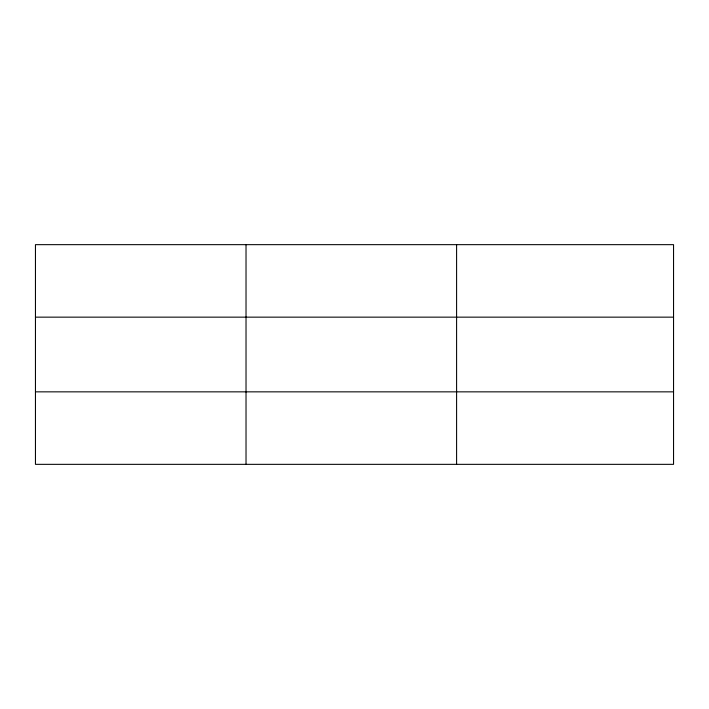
<?xml version="1.0" encoding="UTF-8"?>
<svg xmlns="http://www.w3.org/2000/svg" width="709" height="709" viewBox="0 0 709 709"><rect width="100%" height="100%" fill="white"/><g stroke="black" fill="none" stroke-linecap="round" stroke-linejoin="round"><path stroke-width="1.06" d="M246.023 464.342L246.023 244.658M456.596 464.342L456.596 244.658M673.55 317.153L673.55 244.658L35.45 244.658L35.45 464.342L673.55 464.342L673.55 317.153L35.45 317.153M35.45 391.847L673.55 391.847"/></g></svg>
